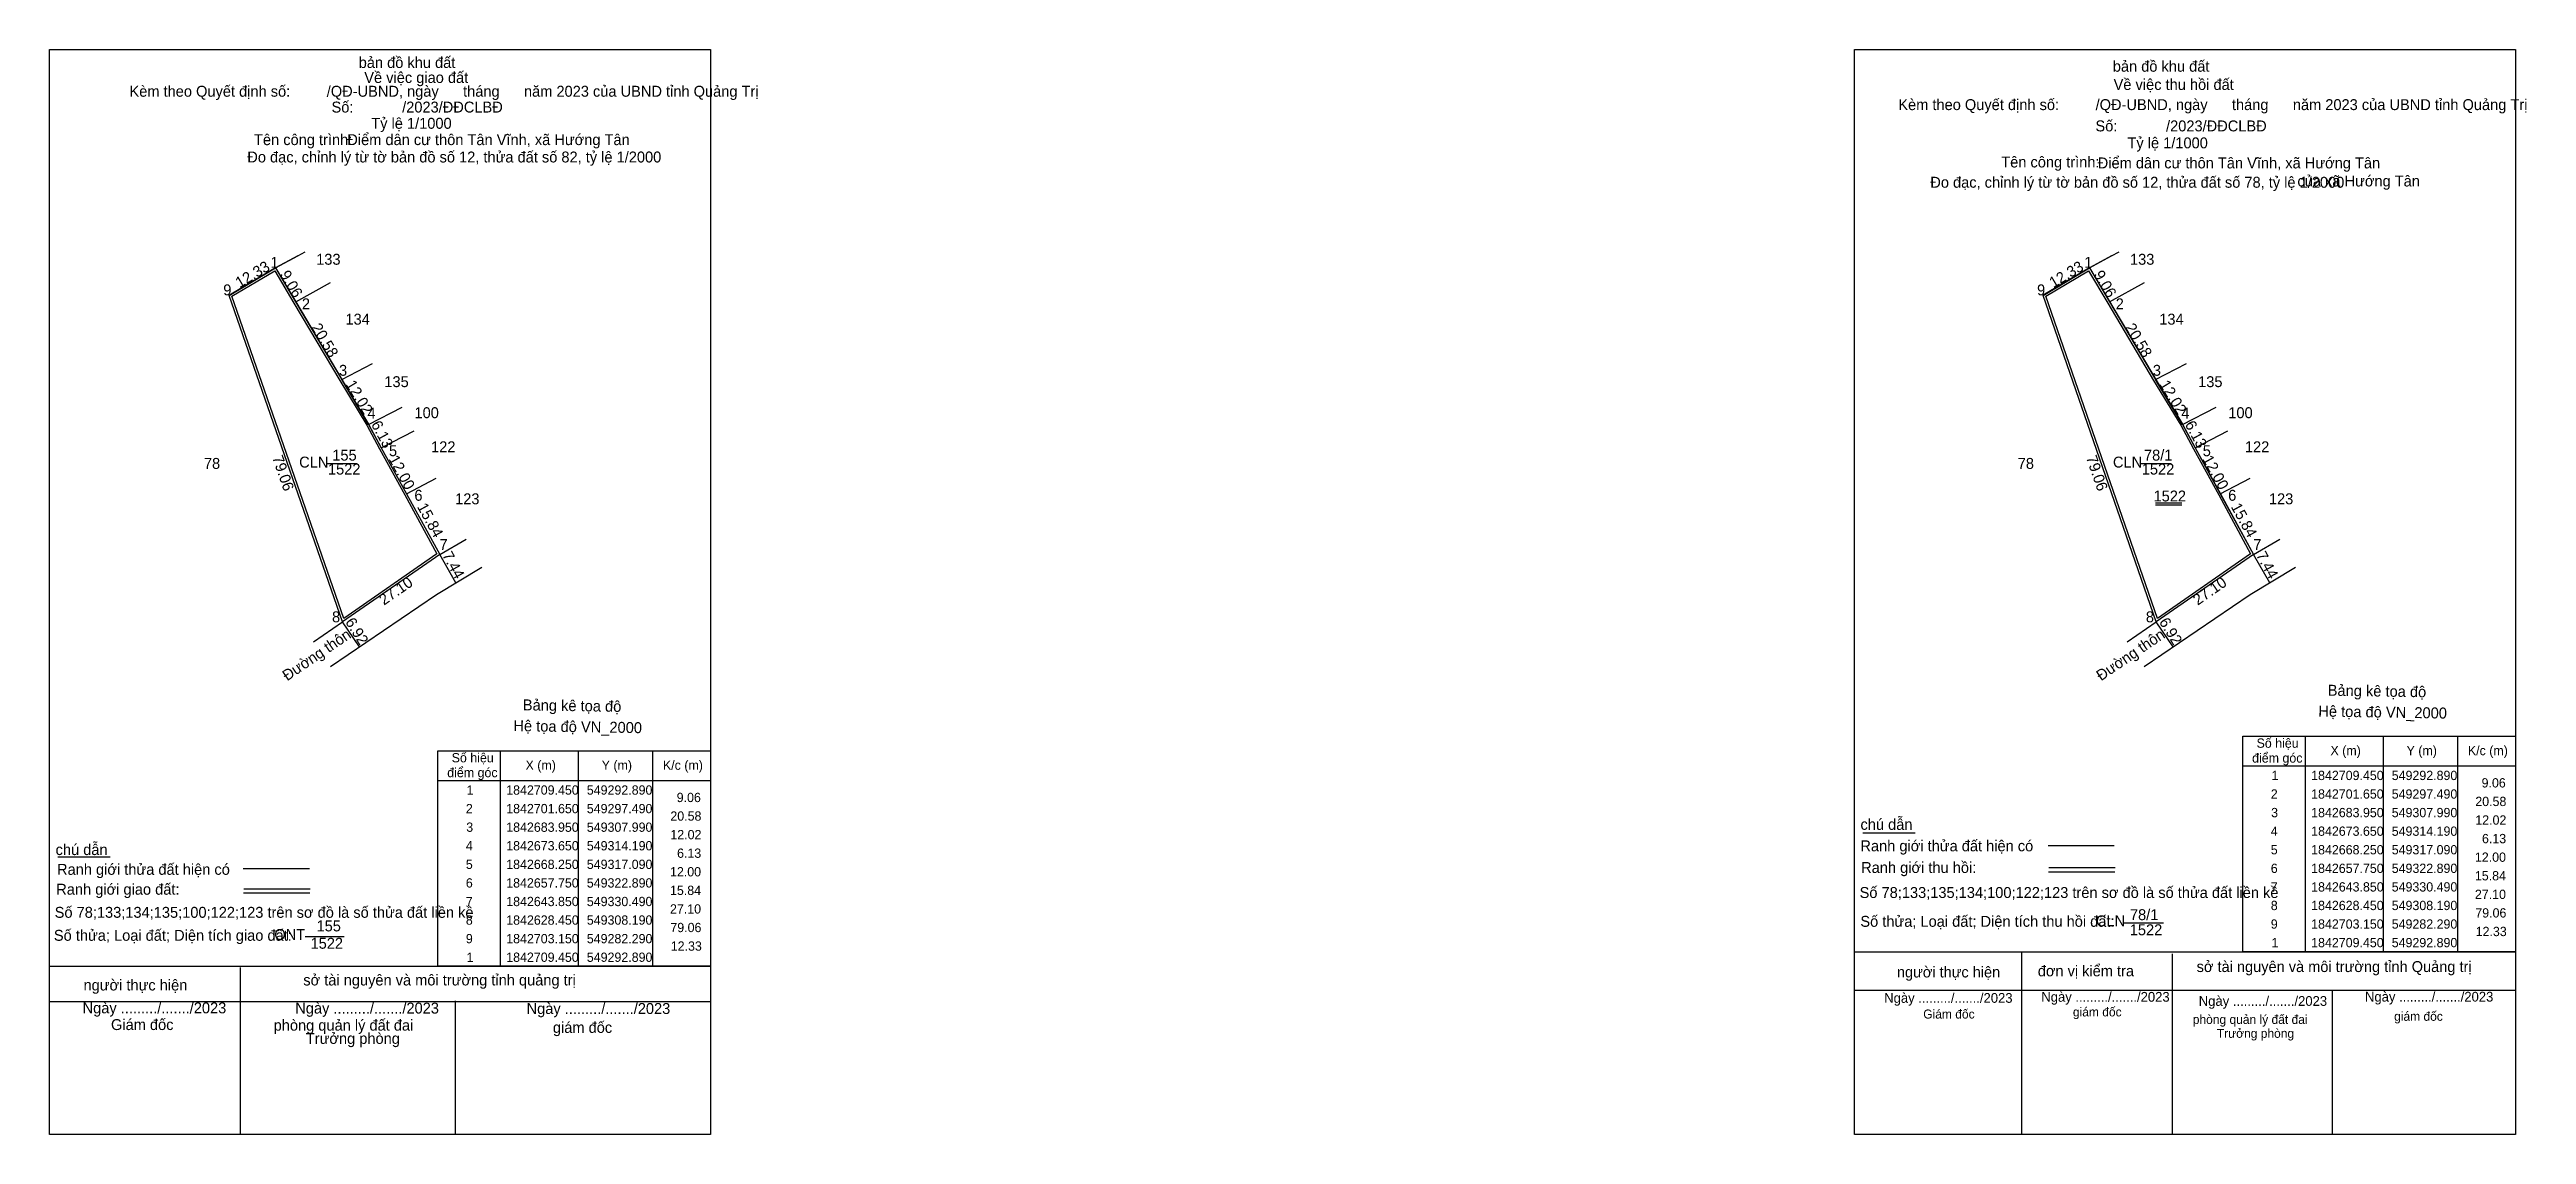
# Model space of a CAD drawing. Extents: x 548826 to 549393, y 1842511 to 1842759.
import ezdxf

# ---------------------------------------------------------------- set-up
doc = ezdxf.new("R2010")
doc.units = 0
for name, color, linetype in [('Level 1', 7, 'Continuous'), ('Level 10', 7, 'Continuous'), ('Level 17', 7, 'Continuous'), ('Level 2', 7, 'Continuous'), ('Level 23', 7, 'Continuous'), ('Level 3', 7, 'Continuous'), ('Level 30', 7, 'Continuous'), ('Level 49', 7, 'Continuous'), ('Level 5', 7, 'Continuous'), ('Level 6', 7, 'Continuous'), ('Level 63', 7, 'Continuous'), ('Level 8', 7, 'Continuous')]:
    doc.layers.add(name, color=color, linetype=linetype)

msp = doc.modelspace()

# ---------------------------------------------------------------- linework, layer by layer
at = {"layer": 'Level 1'}
for points in [[(548877.71, 1842709.45), (548882.31, 1842701.65), (548892.81, 1842683.95), (548899.01, 1842673.65), (548901.91, 1842668.25), (548907.71, 1842657.75), (548915.31, 1842643.85), (548893.01, 1842628.45), (548867.11, 1842703.15)], [(548877.51, 1842708.75), (548881.91, 1842701.35), (548892.41, 1842683.65), (548898.61, 1842673.45), (548901.51, 1842668.05), (548907.31, 1842657.55), (548914.61, 1842644.05), (548893.31, 1842629.25), (548867.71, 1842702.95)], [(549292.89, 1842709.45), (549297.49, 1842701.65), (549307.99, 1842683.95), (549314.19, 1842673.65), (549317.09, 1842668.25), (549322.89, 1842657.75), (549330.49, 1842643.85), (549308.19, 1842628.45), (549282.29, 1842703.15)], [(549292.69, 1842708.75), (549297.09, 1842701.35), (549307.59, 1842683.65), (549313.79, 1842673.45), (549316.69, 1842668.05), (549322.49, 1842657.55), (549329.79, 1842644.05), (549308.49, 1842629.25), (549282.89, 1842702.95)]]:
    msp.add_lwpolyline(points, close=True, dxfattribs=at)
at = {"layer": 'Level 10'}
for p, q in [((548882.78, 1842712.18), (548884.51, 1842713.13)), ((549297.96, 1842712.18), (549299.69, 1842713.13)), ((548877.72, 1842709.41), (548882.78, 1842712.18)), ((548877.72, 1842709.41), (548882.32, 1842701.67)), ((549292.9, 1842709.41), (549297.96, 1842712.18)), ((549292.9, 1842709.41), (549297.5, 1842701.67)), ((548882.32, 1842701.67), (548890.32, 1842706.08)), ((548882.32, 1842701.67), (548892.86, 1842683.93)), ((549297.5, 1842701.67), (549305.5, 1842706.08)), ((549297.5, 1842701.67), (549308.04, 1842683.93)), ((548892.86, 1842683.93), (548899.93, 1842687.52)), ((549308.04, 1842683.93), (549315.11, 1842687.52)), ((548899, 1842673.62), (548892.86, 1842683.93)), ((549314.18, 1842673.62), (549308.04, 1842683.93)), ((548899, 1842673.62), (548906.7, 1842677.56)), ((548899, 1842673.62), (548901.92, 1842668.29)), ((549314.18, 1842673.62), (549321.88, 1842677.56)), ((549314.18, 1842673.62), (549317.1, 1842668.29)), ((548901.92, 1842668.29), (548909.43, 1842672.16)), ((548901.92, 1842668.29), (548907.68, 1842657.76)), ((549317.1, 1842668.29), (549324.61, 1842672.16)), ((549317.1, 1842668.29), (549322.86, 1842657.76)), ((548907.68, 1842657.76), (548914.49, 1842661.29)), ((549322.86, 1842657.76), (549329.67, 1842661.29)), ((548907.68, 1842657.76), (548915.29, 1842643.85)), ((549322.86, 1842657.76), (549330.47, 1842643.85))]:
    msp.add_line(p, q, dxfattribs=at)
for points in [[(548877.72, 1842709.41), (548867.15, 1842703.19)], [(549292.9, 1842709.41), (549282.33, 1842703.19)]]:
    msp.add_lwpolyline(points, dxfattribs=at)
at = {"layer": 'Level 17'}
for p, q in [((549241.02, 1842580.21), (549253.01, 1842580.21)), ((548827.88, 1842574.69), (548839.87, 1842574.69))]:
    msp.add_line(p, q, dxfattribs=at)
at = {"layer": 'Level 2'}
for p, q in [((548919.01, 1842637.41), (548915.29, 1842643.85)), ((549334.19, 1842637.41), (549330.47, 1842643.85)), ((548896.91, 1842622.72), (548893.02, 1842628.45)), ((549312.09, 1842622.72), (549308.2, 1842628.45))]:
    msp.add_line(p, q, dxfattribs=at)
at = {"layer": 'Level 23'}
for p, q in [((548915.29, 1842643.85), (548921.34, 1842647.35)), ((549330.47, 1842643.85), (549336.52, 1842647.35)), ((548914.52, 1842634.69), (548924.9, 1842640.98)), ((549329.7, 1842634.69), (549340.08, 1842640.98)), ((548890.28, 1842618.22), (548914.52, 1842634.69)), ((549305.47, 1842618.22), (549329.7, 1842634.69)), ((548886.36, 1842623.92), (548893.02, 1842628.45)), ((549301.54, 1842623.92), (549308.2, 1842628.45))]:
    msp.add_line(p, q, dxfattribs=at)
at = {"layer": 'Level 3'}
for p, q in [((548889.41, 1842664.65), (548896.41, 1842664.65)), ((549304.59, 1842664.65), (549311.59, 1842664.65))]:
    msp.add_line(p, q, dxfattribs=at)
at = {"layer": 'Level 30'}
for p, q in [((549283.63, 1842572.24), (549298.78, 1842572.24)), ((548870.48, 1842567.36), (548885.64, 1842567.36))]:
    msp.add_line(p, q, dxfattribs=at)
at = {"layer": 'Level 49'}
for points in [[(548882.78, 1842712.18), (548877.72, 1842709.41), (548899, 1842673.62)], [(549297.96, 1842712.18), (549292.9, 1842709.41), (549314.18, 1842673.62)]]:
    msp.add_lwpolyline(points, dxfattribs=at)
at = {"layer": 'Level 5'}
for p, q in [((548825.97, 1842549.65), (548977.26, 1842549.65)), ((548869.68, 1842511.19), (548869.68, 1842549.41)), ((549239.12, 1842552.99), (549390.41, 1842552.99)), ((549277.44, 1842511.19), (549277.44, 1842552.73)), ((549311.91, 1842511.19), (549311.91, 1842552.49)), ((549239.12, 1842544.23), (549390.41, 1842544.23)), ((549348.54, 1842511.19), (549348.54, 1842544.23)), ((548825.97, 1842541.59), (548977.26, 1842541.59)), ((548918.89, 1842511.39), (548918.89, 1842541.79))]:
    msp.add_line(p, q, dxfattribs=at)
at = {"layer": 'Level 6'}
for p, q in [((549283.45, 1842577.32), (549298.6, 1842577.32)), ((548870.31, 1842572.03), (548885.46, 1842572.03)), ((549283.53, 1842571.26), (549298.69, 1842571.26)), ((548870.39, 1842566.46), (548885.54, 1842566.46))]:
    msp.add_line(p, q, dxfattribs=at)
at = {"layer": 'Level 63'}
for p, q in [((549239.12, 1842759.38), (549390.41, 1842759.38)), ((549390.41, 1842759.38), (549390.41, 1842511.19)), ((548929.15, 1842598.95), (548929.15, 1842549.65)), ((548947, 1842598.95), (548947, 1842549.65)), ((548964, 1842598.95), (548964, 1842549.65)), ((549342.3, 1842602.29), (549342.3, 1842552.99)), ((549360.15, 1842602.29), (549360.15, 1842552.99)), ((549377.15, 1842602.29), (549377.15, 1842552.99)), ((549328.02, 1842595.49), (549390.41, 1842595.49)), ((548914.87, 1842592.15), (548977.26, 1842592.15)), ((549239.12, 1842511.19), (549239.12, 1842572.67)), ((549300.88, 1842559.6), (549309.83, 1842559.6)), ((548884.47, 1842556.49), (548893.42, 1842556.49)), ((549390.41, 1842511.19), (549239.12, 1842511.19))]:
    msp.add_line(p, q, dxfattribs=at)
for points in [[(548825.97, 1842739.54), (548825.97, 1842759.38), (548977.26, 1842759.38), (548977.26, 1842511.19), (548825.97, 1842511.19), (548825.97, 1842567.76)], [(549239.12, 1842572.67), (549239.12, 1842759.38)], [(548825.97, 1842567.76), (548825.97, 1842739.54)]]:
    msp.add_lwpolyline(points, dxfattribs=at)
for points in [[(548914.87, 1842598.95), (548977.26, 1842598.95), (548977.26, 1842549.65), (548914.87, 1842549.65)], [(549328.02, 1842602.29), (549390.41, 1842602.29), (549390.41, 1842552.99), (549328.02, 1842552.99)]]:
    msp.add_lwpolyline(points, close=True, dxfattribs=at)
at = {"layer": 'Level 8'}
for p, q in [((549307.99, 1842655.69), (549314.04, 1842655.69)), ((549307.99, 1842655.19), (549314.04, 1842655.19))]:
    msp.add_line(p, q, dxfattribs=at)

# ---------------------------------------------------------------- texts
at = {"layer": 'Level 1'}
for s, p in [('155', (548890.7, 1842665.35)), ('78/1', (549305.39, 1842665.35)), ('78', (548861.31, 1842663.45)), ('CLN', (548883.11, 1842663.75)), ('1522', (548889.71, 1842662.15)), ('78', (549276.49, 1842663.45)), ('CLN', (549298.29, 1842663.75)), ('1522', (549304.89, 1842662.15)), ('1522', (549307.58, 1842655.99))]:
    msp.add_text(s, height=2.5, dxfattribs=at).set_placement(p)
at = {"layer": 'Level 3'}
for s, p in [('133', (548887.01, 1842710.15)), ('133', (549302.19, 1842710.15)), ('134', (548893.71, 1842696.45)), ('134', (549308.89, 1842696.45)), ('135 ', (548902.61, 1842682.15)), ('135 ', (549317.79, 1842682.15)), ('100', (548909.51, 1842675.05)), ('100', (549324.69, 1842675.05)), ('122', (548913.31, 1842667.25)), ('122', (549328.49, 1842667.25)), ('123', (548918.81, 1842655.35)), ('123', (549333.99, 1842655.35))]:
    msp.add_text(s, height=2.5, dxfattribs=at).set_placement(p)
for p in [(548880.36, 1842614.84), (549295.55, 1842614.84)]:
    msp.add_text('Đường thôn', height=2.5, rotation=34.2013, dxfattribs=at).set_placement(p)
at = {"layer": 'Level 5'}
for s, height, p in [('bản đồ khu đất', 2.5, (548896.74, 1842755.17)), ('Về việc giao đất ', 2.5, (548898.02, 1842751.74)), ('Về việc thu hồi đất', 2.5, (549298.44, 1842750.14)), ('bản đồ khu đất', 2.5, (549298.25, 1842754.31)), ('Kèm theo Quyết định số:         /QĐ-UBND, ngày      tháng      năm 2023 của UBND tỉnh Quảng Trị', 2.5, (548844.27, 1842748.59)), ('Số:            /2023/ĐĐCLBĐ', 2.5, (548890.52, 1842744.97)), ('Kèm theo Quyết định số:         /QĐ-UBND, ngày      tháng      năm 2023 của UBND tỉnh Quảng Trị', 2.5, (549249.16, 1842745.53)), ('Tỷ lệ 1/1000', 2.5, (548899.62, 1842741.26)), ('Số:            /2023/ĐĐCLBĐ', 2.5, (549294.28, 1842740.66)), ('Đo đạc, chỉnh lý từ tờ bản đồ số 12, thửa đất số 82, tỷ lệ 1/2000 ', 2.5, (548871.24, 1842733.55)), ('Tên công trình:', 2.5, (548872.78, 1842737.52)), ('Điểm dân cư thôn Tân Vĩnh, xã Hướng Tân', 2.5, (548894.13, 1842737.52)), ('Tên công trình:', 2.5, (549272.72, 1842732.41)), ('Điểm dân cư thôn Tân Vĩnh, xã Hướng Tân', 2.5, (549294.8, 1842732.19)), ('Tỷ lệ 1/1000', 2.5, (549301.61, 1842736.78)), ('Đo đạc, chỉnh lý từ tờ bản đồ số 12, thửa đất số 78, tỷ lệ 1/2000 ', 2.5, (549256.48, 1842727.77)), ('của xã Hướng Tân', 2.5, (549340.52, 1842728.06)), ('sở tài nguyên và môi trường tỉnh quảng trị', 2.5, (548884.06, 1842545.27)), ('người thực hiện', 2.4866, (549248.84, 1842547.1)), ('đơn vị kiểm tra', 2.4934, (549281.09, 1842547.36)), ('sở tài nguyên và môi trường tỉnh Quảng trị', 2.4934, (549317.44, 1842548.34)), ('người thực hiện', 2.5, (548833.75, 1842544.12)), ('Ngày ........./......./2023', 2.2331, (549245.93, 1842541.3)), ('Ngày ........./......./2023', 2.2331, (549281.89, 1842541.55)), ('Ngày ........./......./2023', 2.2331, (549317.93, 1842540.6)), ('Ngày ........./......./2023', 2.2331, (549355.98, 1842541.58)), ('Ngày ........./......./2023', 2.5, (548833.54, 1842538.89)), ('Giám đốc', 2.5, (548840.04, 1842535.07)), ('phòng quản lý đất đai', 2.5, (548877.27, 1842534.93)), ('Ngày ........./......./2023', 2.5, (548882.22, 1842538.84)), ('Ngày ........./......./2023', 2.5, (548935.17, 1842538.74)), ('giám đốc', 2.5, (548941.19, 1842534.42)), ('Giám đốc', 2.055, (549254.86, 1842537.7)), ('giám đốc', 2.055, (549289.12, 1842538.19)), ('phòng quản lý đất đai', 2.055, (549316.56, 1842536.47)), ('giám đốc', 2.055, (549362.65, 1842537.19)), ('Trưởng phòng', 2.5, (548884.64, 1842531.9)), ('Trưởng phòng', 2.055, (549322.06, 1842533.29))]:
    msp.add_text(s, height=height, dxfattribs=at).set_placement(p)
at = {"layer": 'Level 6'}
for s, p in [('chú dẫn', (549240.5, 1842580.87)), ('chú dẫn', (548827.36, 1842575.1)), ('Ranh giới thửa đất hiện có ', (549240.48, 1842575.96)), ('Ranh giới thửa đất hiện có ', (548827.69, 1842570.58)), ('Ranh giới thu hồi:', (549240.65, 1842571.01)), ('Ranh giới giao đất:', (548827.51, 1842566.03)), ('Số 78;133;135;134;100;122;123 trên sơ đồ là số thửa đất liền kề', (549240.3, 1842565.28)), ('Số 78;133;134;135;100;122;123 trên sơ đồ là số thửa đất liền kề', (548827.15, 1842560.75)), ('Số thửa; Loại đất; Diện tích thu hồi đất:', (549240.47, 1842558.69)), ('Số thửa; Loại đất; Diện tích giao đất:', (548826.97, 1842555.49))]:
    msp.add_text(s, height=2.5, dxfattribs=at).set_placement(p)
at = {"layer": 'Level 63'}
for s, height, rotation, p in [('12.33', 2.5, 30.7247, (548869.46, 1842704.76)), ('9.06', 2.5, 300.5297, (548878.61, 1842707.95)), ('12.33', 2.5, 30.7247, (549284.64, 1842704.76)), ('9.06', 2.5, 300.5297, (549293.79, 1842707.95)), ('20.58', 2.5, 300.6773, (548885.81, 1842695.85)), ('20.58', 2.5, 300.6773, (549300.99, 1842695.85)), ('12.02', 2.5, 301.0455, (548893.67, 1842682.83)), ('12.02', 2.5, 301.0455, (549308.85, 1842682.83)), ('6.13', 2.5, 298.2374, (548899.5, 1842673.65)), ('6.13', 2.5, 298.2374, (549314.68, 1842673.65)), ('79.06', 2.5, 289.1225, (548876.91, 1842666.05)), ('12.00', 2.5, 298.9154, (548903.51, 1842665.73)), ('79.06', 2.5, 289.1225, (549292.09, 1842666.05)), ('12.00', 2.5, 298.9154, (549318.69, 1842665.73)), ('15.84', 2.5, 298.6682, (548910.03, 1842654.81)), ('15.84', 2.5, 298.6682, (549325.21, 1842654.81)), ('7.44', 2.5, 298.6682, (548915.78, 1842643.73)), ('7.44', 2.5, 298.6682, (549330.96, 1842643.73)), ('27.10', 2.5, 34.6283, (548902.51, 1842632.14)), ('27.10', 2.5, 34.6283, (549317.7, 1842632.14)), ('6.92', 2.5, 301.8078, (548893.57, 1842628.45)), ('6.92', 2.5, 301.8078, (549308.75, 1842628.45)), ('Bảng kê tọa độ', 2.5065, 359.069, (548934.29, 1842608.22)), ('Bảng kê tọa độ', 2.5065, 359.069, (549347.43, 1842611.56)), ('Hệ tọa độ VN_2000', 2.5065, 359.069, (548932.13, 1842603.46)), ('Hệ tọa độ VN_2000', 2.5065, 359.069, (549345.28, 1842606.8))]:
    msp.add_text(s, height=height, rotation=rotation, dxfattribs=at).set_placement(p)
for s, height, p in [(' 1', 2.5, (548875.61, 1842709.45)), (' 1', 2.5, (549290.79, 1842709.45)), (' 9', 2.5, (548864.81, 1842703.15)), (' 2', 2.5, (548882.81, 1842699.95)), (' 9', 2.5, (549279.99, 1842703.15)), (' 2', 2.5, (549297.99, 1842699.95)), (' 3', 2.5, (548891.31, 1842684.75)), (' 3', 2.5, (549306.49, 1842684.75)), (' 4', 2.5, (548897.81, 1842674.95)), (' 4', 2.5, (549312.99, 1842674.95)), (' 5', 2.5, (548902.74, 1842666.35)), (' 5', 2.5, (549317.92, 1842666.35)), (' 6', 2.5, (548908.56, 1842656.16)), (' 6', 2.5, (549323.74, 1842656.16)), (' 7', 2.5, (548914.31, 1842644.9)), (' 7', 2.5, (549329.49, 1842644.9)), ('D', 0.0096, (548915.31, 1842643.85)), ('D', 0.0096, (548915.31, 1842643.85)), ('D', 0.0096, (548915.31, 1842643.85)), ('D', 0.0096, (548924.91, 1842640.95)), ('D', 0.0096, (548924.91, 1842640.95)), ('D', 0.0096, (548924.91, 1842640.95)), ('D', 0.0096, (548924.91, 1842640.95)), ('D', 0.0096, (548924.91, 1842640.95)), ('D', 0.0096, (549330.49, 1842643.85)), ('D', 0.0096, (549330.49, 1842643.85)), ('D', 0.0096, (549330.49, 1842643.85)), ('D', 0.0096, (549340.09, 1842640.95)), ('D', 0.0096, (549340.09, 1842640.95)), ('D', 0.0096, (549340.09, 1842640.95)), ('D', 0.0096, (549340.09, 1842640.95)), ('D', 0.0096, (549340.09, 1842640.95)), (' 8', 2.5, (548889.71, 1842628.35)), (' 8', 2.5, (549304.89, 1842628.35)), ('Số hiệu', 2.125, (549331.16, 1842599.65)), ('X (m)', 2.125, (549348.08, 1842597.95)), ('Y (m)', 2.125, (549365.5, 1842597.95)), ('K/c (m)', 2.125, (549379.53, 1842597.95)), ('điểm góc', 2.125, (548917, 1842592.91)), ('Số hiệu', 2.125, (548918.02, 1842596.31)), ('X (m)', 2.125, (548934.93, 1842594.61)), ('Y (m)', 2.125, (548952.36, 1842594.61)), ('K/c (m)', 2.125, (548966.38, 1842594.61)), ('điểm góc', 2.125, (549330.14, 1842596.25)), (' 1', 2.125, (549333.8, 1842592.26)), ('1842709.450', 2.1252, (549343.66, 1842592.26)), ('549292.890', 2.125, (549362.1, 1842592.26)), (' 1', 2.125, (548920.65, 1842588.92)), ('1842709.450', 2.1252, (548930.51, 1842588.92)), ('549292.890', 2.125, (548948.96, 1842588.92)), ('9.06', 2.125, (548969.53, 1842587.22)), (' 2', 2.125, (549333.63, 1842588.01)), ('1842701.650', 2.1252, (549343.66, 1842588.01)), ('549297.490', 2.125, (549362.1, 1842588.01)), ('20.58', 2.125, (549381.23, 1842586.31)), ('9.06', 2.125, (549382.67, 1842590.56)), (' 2', 2.125, (548920.48, 1842584.67)), (' 3', 2.125, (548920.57, 1842580.42)), ('1842701.650', 2.1252, (548930.51, 1842584.67)), ('1842683.950', 2.1252, (548930.51, 1842580.42)), ('549297.490', 2.125, (548948.96, 1842584.67)), ('549307.990', 2.125, (548948.96, 1842580.42)), ('20.58', 2.125, (548968.08, 1842582.97)), (' 3', 2.125, (549333.71, 1842583.76)), ('1842683.950', 2.1252, (549343.66, 1842583.76)), ('549307.990', 2.125, (549362.1, 1842583.76)), ('12.02', 2.125, (549381.23, 1842582.06)), (' 4', 2.125, (548920.48, 1842576.17)), ('1842673.650', 2.1252, (548930.51, 1842576.17)), ('549314.190', 2.125, (548948.96, 1842576.17)), ('12.02', 2.125, (548968.08, 1842578.72)), ('6.13', 2.125, (548969.61, 1842574.47)), (' 4', 2.125, (549333.63, 1842579.51)), (' 5', 2.125, (549333.63, 1842575.26)), ('1842673.650', 2.1252, (549343.66, 1842579.51)), ('1842668.250', 2.1252, (549343.66, 1842575.26)), ('549314.190', 2.125, (549362.1, 1842579.51)), ('549317.090', 2.125, (549362.1, 1842575.26)), ('6.13', 2.125, (549382.76, 1842577.81)), (' 5', 2.125, (548920.48, 1842571.92)), ('1842668.250', 2.1252, (548930.51, 1842571.92)), ('549317.090', 2.125, (548948.96, 1842571.92)), ('12.00', 2.125, (548968, 1842570.22)), (' 6', 2.125, (549333.63, 1842571.01)), ('1842657.750', 2.1252, (549343.66, 1842571.01)), ('549322.890', 2.125, (549362.1, 1842571.01)), ('12.00', 2.125, (549381.14, 1842573.56)), ('15.84', 2.125, (549381.14, 1842569.31)), (' 6', 2.125, (548920.48, 1842567.67)), (' 7', 2.125, (548920.48, 1842563.42)), ('1842657.750', 2.1252, (548930.51, 1842567.67)), ('1842643.850', 2.1252, (548930.51, 1842563.42)), ('549322.890', 2.125, (548948.96, 1842567.67)), ('549330.490', 2.125, (548948.96, 1842563.42)), ('15.84', 2.125, (548968, 1842565.97)), (' 7', 2.125, (549333.63, 1842566.76)), ('1842643.850', 2.1252, (549343.66, 1842566.76)), ('549330.490', 2.125, (549362.1, 1842566.76)), ('27.10', 2.125, (549381.14, 1842565.06)), ('155', 2.5, (548887.09, 1842557.64)), (' 8', 2.125, (548920.48, 1842559.17)), ('1842628.450', 2.1252, (548930.51, 1842559.17)), ('549308.190', 2.125, (548948.96, 1842559.17)), ('27.10', 2.125, (548968, 1842561.72)), ('79.06', 2.125, (548968.08, 1842557.47)), ('CLN', 2.5, (549294.4, 1842558.8)), ('78/1', 2.5, (549302.18, 1842560.21)), ('1522', 2.5, (549302.14, 1842556.76)), (' 8', 2.125, (549333.63, 1842562.51)), (' 9', 2.125, (549333.63, 1842558.26)), ('1842628.450', 2.1252, (549343.66, 1842562.51)), ('1842703.150', 2.1252, (549343.66, 1842558.26)), ('549308.190', 2.125, (549362.1, 1842562.51)), ('549282.290', 2.125, (549362.1, 1842558.26)), ('79.06', 2.125, (549381.23, 1842560.81)), ('ONT', 2.5, (548877.43, 1842555.69)), ('1522', 2.5, (548885.72, 1842553.67)), (' 9', 2.125, (548920.48, 1842554.92)), ('1842703.150', 2.1252, (548930.51, 1842554.92)), ('549282.290', 2.125, (548948.96, 1842554.92)), ('12.33', 2.125, (548968.17, 1842553.22)), (' 1', 2.125, (549333.8, 1842554.01)), ('1842709.450', 2.1252, (549343.66, 1842554.01)), ('549292.890', 2.125, (549362.1, 1842554.01)), ('12.33', 2.125, (549381.31, 1842556.56)), (' 1', 2.125, (548920.65, 1842550.67)), ('1842709.450', 2.1252, (548930.51, 1842550.67)), ('549292.890', 2.125, (548948.96, 1842550.67))]:
    msp.add_text(s, height=height, dxfattribs=at).set_placement(p)

doc.saveas('drawing.dxf')
